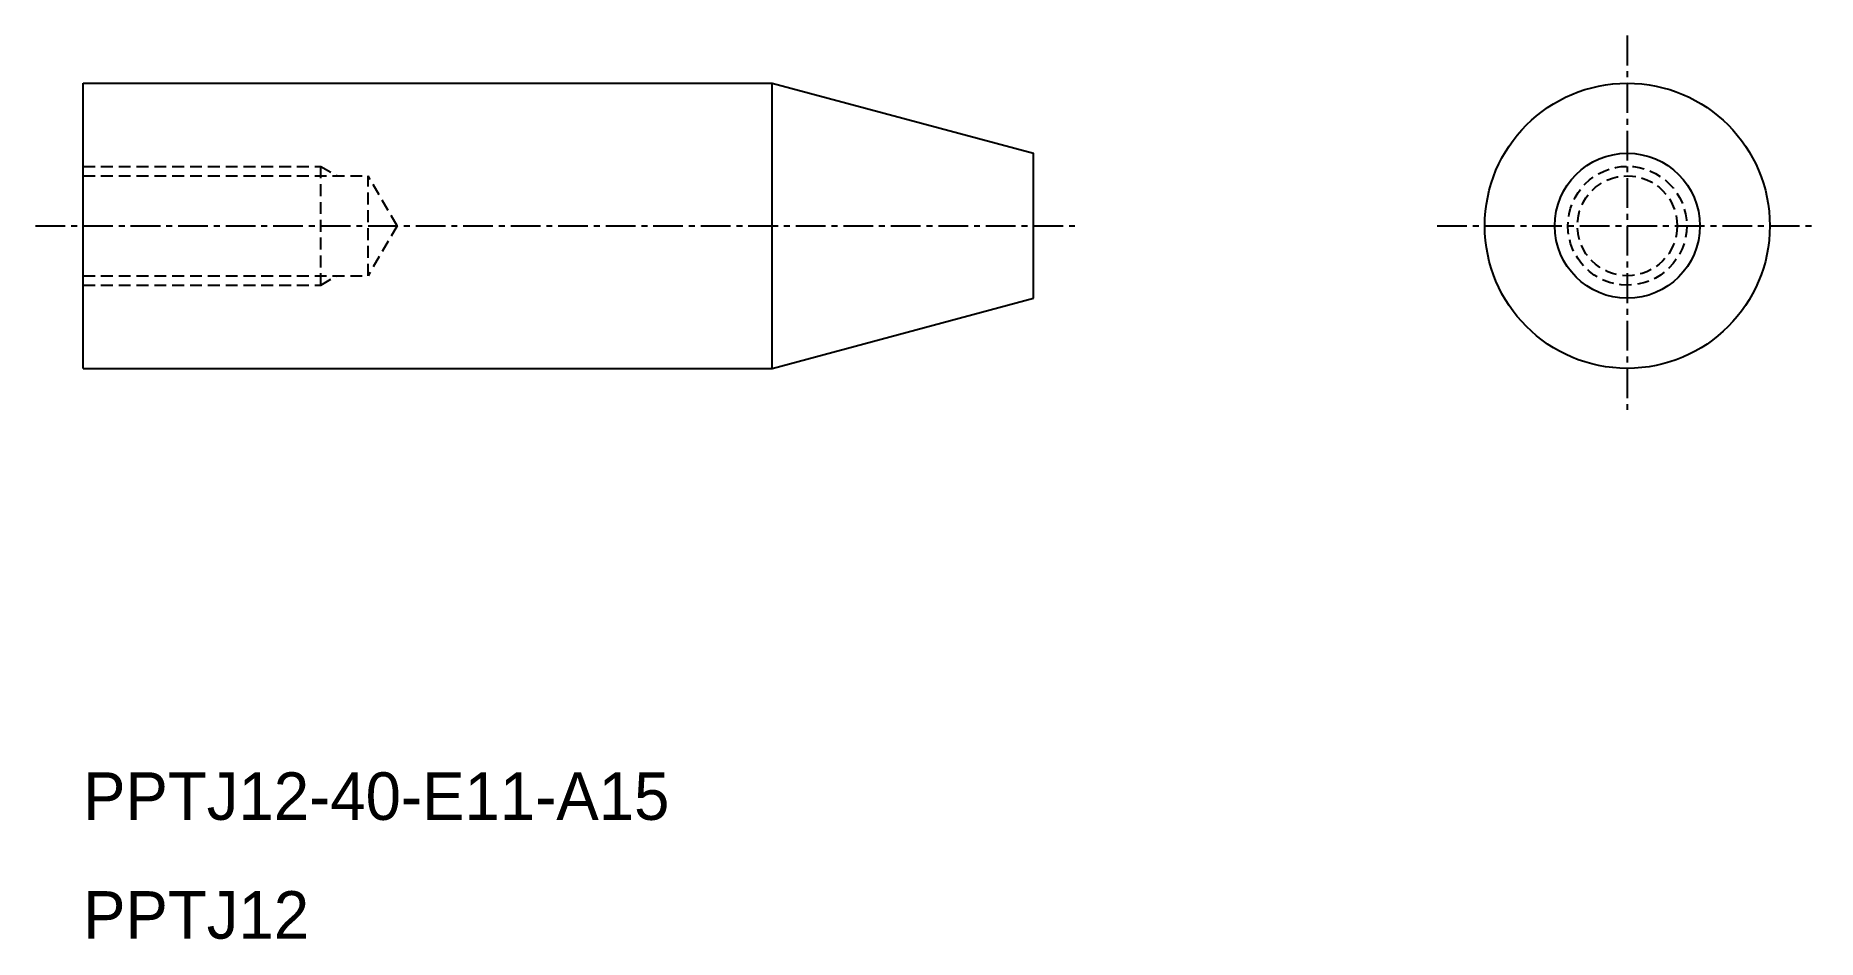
# Model space of a CAD drawing. Extents: x -959.6 to -884.6, y -647.8 to -609.7.
import ezdxf

# ---------------------------------------------------------------- set-up
doc = ezdxf.new("R2010")
doc.units = 0
doc.linetypes.add('CENTER', pattern=[2, 1.25, -0.25, 0.25, -0.25])
doc.linetypes.add('DASHED', pattern=[0.75, 0.5, -0.25])
doc.layers.get('0').update_dxf_attribs({"linetype": 'CONTINUOUS'})
doc.layers.add('CENTER', color=1, linetype='CENTER')

msp = doc.modelspace()

# ---------------------------------------------------------------- linework, layer by layer
at = {"color": 7, "linetype": 'CONTINUOUS'}
for p, q in [((-957.562, -611.731), (-928.562, -611.731)), ((-957.562, -623.731), (-957.562, -611.731)), ((-928.562, -611.731), (-917.562, -614.678)), ((-928.562, -623.731), (-928.562, -611.731)), ((-917.562, -620.783), (-917.562, -614.678)), ((-928.562, -623.731), (-917.562, -620.783)), ((-957.562, -623.731), (-928.562, -623.731))]:
    msp.add_line(p, q, dxfattribs=at)
at = {"color": 3, "linetype": 'DASHED'}
for p, q in [((-957.562, -615.231), (-947.562, -615.231)), ((-957.562, -615.631), (-945.562, -615.631)), ((-947.562, -620.231), (-947.562, -615.231)), ((-947.562, -615.231), (-946.869, -615.631)), ((-945.562, -619.831), (-945.562, -615.631)), ((-944.349, -617.731), (-945.562, -615.631)), ((-944.349, -617.731), (-945.562, -619.831)), ((-957.562, -619.831), (-945.562, -619.831)), ((-957.562, -620.231), (-947.562, -620.231)), ((-947.562, -620.231), (-946.869, -619.831))]:
    msp.add_line(p, q, dxfattribs=at)
at = {"color": 7, "linetype": 'CONTINUOUS'}
for radius in [6, 3.053]:
    msp.add_circle((-892.562, -617.731), radius, dxfattribs=at)
at = {"color": 3, "linetype": 'DASHED'}
for radius in [2.5, 2.1]:
    msp.add_circle((-892.562, -617.731), radius, dxfattribs=at)
at = {"layer": 'CENTER', "color": 1, "linetype": 'CENTER'}
for p, q in [((-892.562, -609.731), (-892.562, -625.731)), ((-959.562, -617.731), (-915.562, -617.731)), ((-900.562, -617.731), (-884.562, -617.731))]:
    msp.add_line(p, q, dxfattribs=at)

# ---------------------------------------------------------------- texts
at = {"color": 7, "linetype": 'CONTINUOUS'}
for s, p in [('PPTJ12-40-E11-A15', (-957.562, -642.731)), ('PPTJ12', (-957.562, -647.731))]:
    msp.add_text(s, height=2, dxfattribs=at).set_placement(p)

doc.saveas('drawing.dxf')
